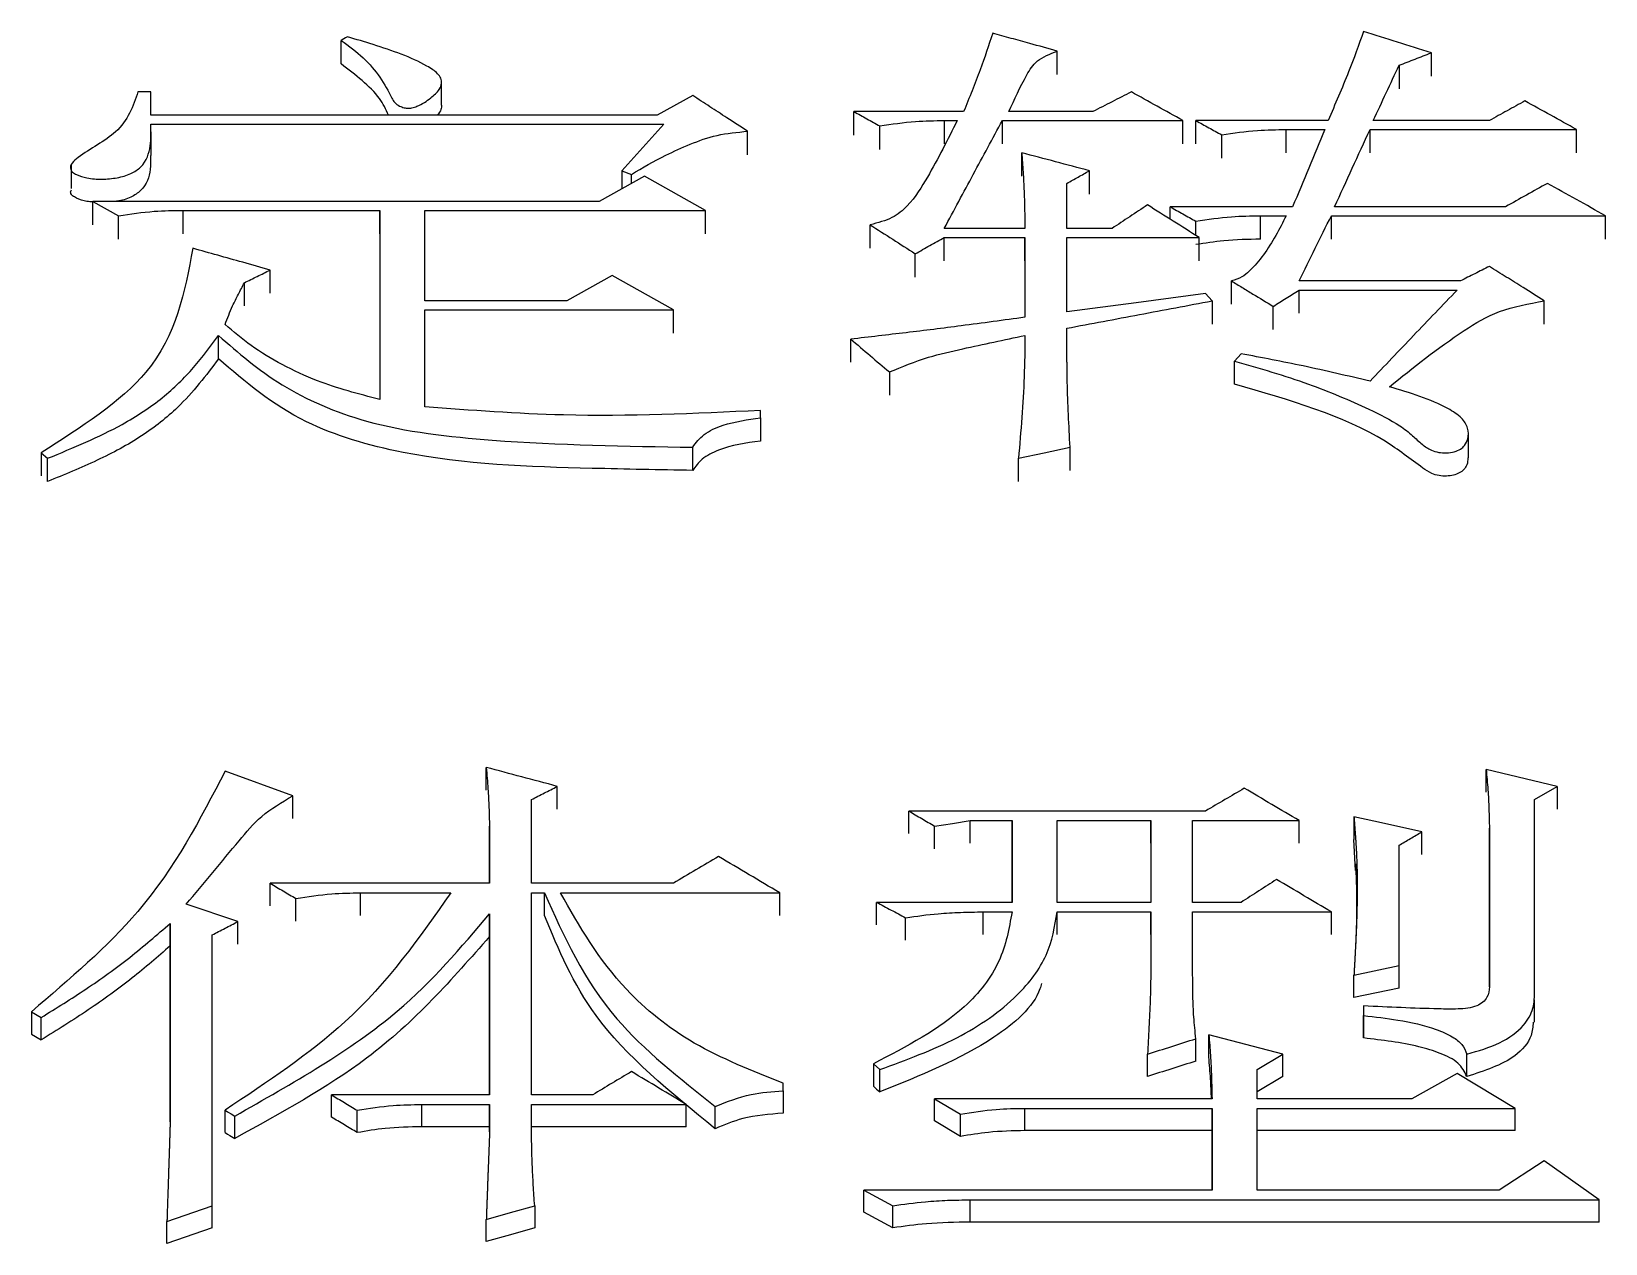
# Model space of a CAD drawing. Header units: millimetres. Extents: x 2028 to 4172, y 863 to 2379.
# Drawn here: x 2530.66 to 2535.94, y 2206.31 to 2210.37 of the extents above; entities that cross this region are included whole.
import ezdxf

# ---------------------------------------------------------------- set-up
doc = ezdxf.new("R2010")
doc.units = ezdxf.units.MM

msp = doc.modelspace()

# ---------------------------------------------------------------- linework, layer by layer
at = {"color": 7, "linetype": 'Continuous', "lineweight": 25}
for p, q in [((2534.098, 2210.2274), (2534.098, 2210.3063)), ((2535.3527, 2210.2215), (2535.3527, 2210.3003)), ((2535.2445, 2210.2586), (2535.2445, 2210.1798)), ((2531.0582, 2210.169), (2531.015, 2210.169)), ((2531.0582, 2210.0912), (2531.0582, 2210.169)), ((2532.0336, 2210.1251), (2532.0336, 2210.2043)), ((2532.8755, 2210.157), (2532.7565, 2210.0911)), ((2532.7565, 2210.0911), (2531.0582, 2210.0912)), ((2531.0582, 2210.0612), (2532.7782, 2210.0611)), ((2532.7782, 2210.0611), (2532.6375, 2209.9048)), ((2533.7842, 2210.1031), (2533.4164, 2210.1031)), ((2533.4164, 2210.0245), (2533.4164, 2210.1031)), ((2533.5029, 2209.9766), (2533.5029, 2210.0551)), ((2533.7193, 2210.0731), (2533.7625, 2210.0731)), ((2533.7193, 2210.0731), (2533.7193, 2209.9946)), ((2533.914, 2210.0731), (2534.5198, 2210.0731)), ((2534.2169, 2210.1031), (2533.9356, 2210.1031)), ((2534.5198, 2209.9946), (2534.5198, 2210.0731)), ((2535.0065, 2210.0731), (2534.563, 2210.0731)), ((2535.5474, 2210.0731), (2535.158, 2210.0731)), ((2531.0594, 2209.9561), (2531.0594, 2210.0351)), ((2533.0595, 2209.9586), (2533.0595, 2210.0371)), ((2534.6496, 2209.9466), (2534.6496, 2210.0251)), ((2534.8659, 2210.0431), (2534.9957, 2210.0431)), ((2534.8659, 2209.9646), (2534.8659, 2210.0431)), ((2535.1472, 2210.0431), (2535.8395, 2210.0431)), ((2535.8395, 2209.9646), (2535.8395, 2210.0431)), ((2533.9789, 2209.8866), (2533.9789, 2209.965)), ((2530.7905, 2209.9236), (2530.7905, 2209.8448)), ((2532.6375, 2209.9048), (2532.67, 2209.8928)), ((2532.6375, 2209.9048), (2532.6375, 2209.8445)), ((2534.2061, 2209.8264), (2534.2061, 2209.9048)), ((2532.7133, 2209.8867), (2532.5618, 2209.8022)), ((2532.67, 2209.8626), (2532.67, 2209.8928)), ((2532.9188, 2209.772), (2532.7133, 2209.8867)), ((2534.1303, 2209.7114), (2534.1303, 2209.8626)), ((2530.8635, 2209.8022), (2530.95, 2209.7539)), ((2532.5618, 2209.8022), (2530.8635, 2209.8022)), ((2530.8635, 2209.724), (2530.8635, 2209.8022)), ((2530.95, 2209.6757), (2530.95, 2209.7539)), ((2531.1664, 2209.772), (2531.8263, 2209.772)), ((2531.1664, 2209.6934), (2531.1664, 2209.772)), ((2531.8263, 2209.772), (2531.8263, 2209.1378)), ((2531.8263, 2209.6938), (2531.8263, 2209.772)), ((2531.9777, 2209.772), (2532.9188, 2209.772)), ((2531.9777, 2209.4684), (2531.9777, 2209.772)), ((2532.9188, 2209.6938), (2532.9188, 2209.772)), ((2534.8875, 2209.7841), (2534.4765, 2209.7841)), ((2534.4765, 2209.7425), (2534.4765, 2209.7841)), ((2534.563, 2209.688), (2534.563, 2209.7357)), ((2534.7794, 2209.7538), (2534.8659, 2209.7538)), ((2534.7794, 2209.6756), (2534.7794, 2209.7538)), ((2535.0174, 2209.7538), (2535.9368, 2209.7538)), ((2535.0174, 2209.6756), (2535.0174, 2209.7538)), ((2535.6015, 2209.784), (2535.0282, 2209.7841)), ((2535.9368, 2209.6756), (2535.9368, 2209.7538)), ((2533.4704, 2209.6455), (2533.4704, 2209.7236)), ((2533.9897, 2209.7115), (2533.7193, 2209.7115)), ((2534.2818, 2209.7114), (2534.1303, 2209.7114)), ((2533.7193, 2209.6812), (2533.9897, 2209.6812)), ((2533.7193, 2209.6031), (2533.7193, 2209.6812)), ((2533.9897, 2209.6812), (2533.9897, 2209.4135)), ((2533.9897, 2209.6031), (2533.9897, 2209.6812)), ((2534.1303, 2209.6811), (2534.5738, 2209.6811)), ((2534.1303, 2209.4318), (2534.1303, 2209.6811)), ((2534.5738, 2209.603), (2534.5738, 2209.6811)), ((2533.6219, 2209.5485), (2533.6219, 2209.6266)), ((2531.3719, 2209.4514), (2531.3719, 2209.5293)), ((2531.4585, 2209.4939), (2531.4585, 2209.5719)), ((2532.6051, 2209.5536), (2532.4537, 2209.4684)), ((2532.8106, 2209.4379), (2532.6051, 2209.5536)), ((2534.682, 2209.4571), (2534.682, 2209.5354)), ((2535.4501, 2209.5354), (2534.9092, 2209.5354)), ((2534.6171, 2209.4684), (2534.5955, 2209.4927)), ((2534.9092, 2209.5049), (2535.4392, 2209.5049)), ((2532.4537, 2209.4684), (2531.9777, 2209.4684)), ((2531.9777, 2209.4379), (2532.8106, 2209.4379)), ((2531.9777, 2209.1132), (2531.9777, 2209.4379)), ((2532.8106, 2209.3601), (2532.8106, 2209.4379)), ((2534.6171, 2209.4684), (2534.6171, 2209.3905)), ((2534.8226, 2209.3722), (2534.8226, 2209.4501)), ((2535.7314, 2209.3905), (2535.7314, 2209.4683)), ((2531.2854, 2209.2743), (2531.2854, 2209.3524)), ((2533.4056, 2209.2624), (2533.4056, 2209.3401)), ((2534.7145, 2209.2912), (2534.6928, 2209.2666)), ((2533.5352, 2209.23), (2533.5352, 2209.1524)), ((2533.1027, 2209.0762), (2533.1027, 2209.1008)), ((2533.1027, 2209.0762), (2533.1027, 2208.9985)), ((2535.4769, 2208.9421), (2535.4769, 2209.0199)), ((2530.6904, 2208.9591), (2530.6904, 2208.8815)), ((2530.6904, 2208.9591), (2530.7121, 2208.9405)), ((2532.8755, 2208.9003), (2532.8755, 2208.9775)), ((2534.1412, 2208.9002), (2534.1412, 2208.9775)), ((2530.7121, 2208.8633), (2530.7121, 2208.9405)), ((2533.9681, 2208.8632), (2533.9681, 2208.9405)), ((2531.5341, 2207.8088), (2531.3071, 2207.8913)), ((2532.1832, 2207.8279), (2532.1832, 2207.904)), ((2535.7746, 2207.8405), (2535.5366, 2207.8976)), ((2535.5366, 2207.8215), (2535.5366, 2207.8976)), ((2532.4212, 2207.7645), (2532.4212, 2207.8405)), ((2535.6989, 2207.796), (2535.7746, 2207.8405)), ((2535.7746, 2207.8405), (2535.7746, 2207.7645)), ((2531.5341, 2207.7328), (2531.5341, 2207.8088)), ((2532.3347, 2207.5155), (2532.3347, 2207.7961)), ((2535.6989, 2207.1558), (2535.6989, 2207.796)), ((2535.0931, 2207.7388), (2535.0931, 2207.6628)), ((2532.1941, 2207.707), (2532.1941, 2207.5155)), ((2532.1941, 2207.6311), (2532.1941, 2207.707)), ((2533.6868, 2207.6311), (2533.6868, 2207.707)), ((2533.8058, 2207.7261), (2533.9465, 2207.7261)), ((2533.8058, 2207.6502), (2533.8058, 2207.7261)), ((2533.9465, 2207.7261), (2533.9465, 2207.4515)), ((2533.9465, 2207.6502), (2533.9465, 2207.7261)), ((2534.0979, 2207.7261), (2534.4116, 2207.7261)), ((2534.0979, 2207.4515), (2534.0979, 2207.7261)), ((2534.4116, 2207.7261), (2534.4116, 2207.4515)), ((2534.4116, 2207.6502), (2534.4116, 2207.7261)), ((2534.5522, 2207.7261), (2534.9092, 2207.7261)), ((2534.5522, 2207.4515), (2534.5522, 2207.7261)), ((2534.9092, 2207.6502), (2534.9092, 2207.7261)), ((2535.3203, 2207.612), (2535.3203, 2207.6879)), ((2535.5474, 2207.7006), (2535.5474, 2207.1687)), ((2535.5474, 2207.6247), (2535.5474, 2207.7006)), ((2532.1941, 2207.5155), (2532.1941, 2207.631)), ((2533.9465, 2207.4515), (2533.9465, 2207.6501)), ((2535.0988, 2207.5585), (2535.0931, 2207.6628)), ((2535.5474, 2207.1687), (2535.5474, 2207.6247)), ((2532.1941, 2207.5155), (2531.4585, 2207.5155)), ((2531.7614, 2207.4835), (2532.0641, 2207.4835)), ((2531.7614, 2207.4079), (2531.7614, 2207.4835)), ((2532.8106, 2207.5155), (2532.3347, 2207.5155)), ((2532.3347, 2207.4835), (2532.378, 2207.4835)), ((2532.3347, 2206.8062), (2532.3347, 2207.4835)), ((2532.378, 2207.4079), (2532.378, 2207.4835)), ((2532.4321, 2207.4835), (2533.1676, 2207.4835)), ((2533.1676, 2207.4079), (2533.1676, 2207.4835)), ((2531.3503, 2207.3874), (2531.1772, 2207.4451)), ((2531.545, 2207.3887), (2531.545, 2207.4643)), ((2532.1941, 2207.4131), (2532.1941, 2206.8062)), ((2532.1941, 2207.3376), (2532.1941, 2207.4131)), ((2533.9465, 2207.4515), (2533.4921, 2207.4515)), ((2533.4921, 2207.3759), (2533.4921, 2207.4515)), ((2533.8491, 2207.4195), (2533.9465, 2207.4195)), ((2533.8491, 2207.3439), (2533.8491, 2207.4195)), ((2534.4116, 2207.4515), (2534.0979, 2207.4515)), ((2534.0979, 2207.4195), (2534.4116, 2207.4195)), ((2534.0979, 2207.3439), (2534.0979, 2207.4195)), ((2534.4116, 2207.4195), (2534.4116, 2207.2074)), ((2534.4116, 2207.3439), (2534.4116, 2207.4195)), ((2534.7145, 2207.4515), (2534.5522, 2207.4515)), ((2534.5522, 2207.4195), (2535.0174, 2207.4194)), ((2534.5522, 2207.2074), (2534.5522, 2207.4195)), ((2535.0174, 2207.3439), (2535.0174, 2207.4194)), ((2531.1231, 2207.381), (2531.1232, 2206.7152)), ((2531.1231, 2207.3055), (2531.1231, 2207.381)), ((2531.3503, 2207.3119), (2531.3503, 2207.3874)), ((2533.5895, 2207.3247), (2533.5895, 2207.4002)), ((2531.2638, 2206.4343), (2531.2638, 2207.3425)), ((2532.1941, 2206.8062), (2532.1941, 2207.3375)), ((2531.1232, 2206.7151), (2531.1231, 2207.3055)), ((2535.0931, 2207.2074), (2535.2445, 2207.2396)), ((2535.0931, 2207.1321), (2535.0931, 2207.2074)), ((2535.2445, 2207.1642), (2535.2445, 2207.2396)), ((2535.2445, 2207.1642), (2535.0931, 2207.1321)), ((2535.1256, 2207.1042), (2535.1256, 2207.0719)), ((2535.1256, 2207.1042), (2535.1256, 2207.029)), ((2535.6983, 2207.0494), (2535.6983, 2207.1246)), ((2530.658, 2207.0849), (2530.6905, 2207.0655)), ((2530.658, 2207.0849), (2530.658, 2207.0098)), ((2530.6905, 2206.9904), (2530.6905, 2207.0655)), ((2535.1256, 2206.9968), (2535.1256, 2207.0719)), ((2530.658, 2207.0097), (2530.6905, 2206.9904)), ((2534.5631, 2206.9193), (2534.5631, 2206.9943)), ((2534.8551, 2206.9425), (2534.6063, 2207.0073)), ((2534.6063, 2206.9322), (2534.6063, 2207.0073)), ((2534.4008, 2206.8675), (2534.4008, 2206.9425)), ((2534.7686, 2206.8906), (2534.8551, 2206.9425)), ((2534.8551, 2206.8675), (2534.8551, 2206.9425)), ((2535.4717, 2206.8675), (2535.4717, 2206.9425)), ((2533.4813, 2206.9101), (2533.503, 2206.8906)), ((2533.4813, 2206.9101), (2533.4813, 2206.8352)), ((2534.7686, 2206.7932), (2534.7686, 2206.8906)), ((2533.1784, 2206.8192), (2533.1784, 2206.8452)), ((2534.8551, 2206.8675), (2534.7686, 2206.8157)), ((2535.4393, 2206.8776), (2535.2878, 2206.7932)), ((2535.634, 2206.7607), (2535.4393, 2206.8776)), ((2532.1941, 2206.8062), (2531.664, 2206.8062)), ((2531.664, 2206.7315), (2531.664, 2206.8062)), ((2532.5402, 2206.8062), (2532.3347, 2206.8062)), ((2533.1784, 2206.8192), (2533.1784, 2206.7444)), ((2533.6869, 2206.7932), (2533.7734, 2206.7412)), ((2534.6171, 2206.7932), (2533.6869, 2206.7932)), ((2535.2878, 2206.7932), (2534.7686, 2206.7932)), ((2531.3069, 2206.7543), (2531.3069, 2206.6796)), ((2531.3394, 2206.6601), (2531.3394, 2206.7348)), ((2531.7506, 2206.6795), (2531.7506, 2206.7542)), ((2531.9669, 2206.7737), (2532.1941, 2206.7737)), ((2531.9669, 2206.699), (2531.9669, 2206.7737)), ((2532.1941, 2206.7737), (2532.1941, 2206.6826)), ((2532.1941, 2206.699), (2532.1941, 2206.7737)), ((2532.3347, 2206.7737), (2532.8539, 2206.7737)), ((2532.3347, 2206.7021), (2532.3347, 2206.7737)), ((2532.8539, 2206.699), (2532.8539, 2206.7737)), ((2532.9513, 2206.6925), (2532.9513, 2206.7672)), ((2533.7734, 2206.6665), (2533.7734, 2206.7412)), ((2533.9897, 2206.7607), (2534.6171, 2206.7607)), ((2533.9897, 2206.686), (2533.9897, 2206.7607)), ((2534.6171, 2206.7607), (2534.6171, 2206.4866)), ((2534.6171, 2206.686), (2534.6171, 2206.7607)), ((2534.7686, 2206.7607), (2535.634, 2206.7607)), ((2534.7686, 2206.4866), (2534.7686, 2206.7607)), ((2535.634, 2206.686), (2535.634, 2206.7607)), ((2532.1941, 2206.699), (2531.9669, 2206.699)), ((2532.1941, 2206.6825), (2532.1941, 2206.699)), ((2532.8539, 2206.699), (2532.3347, 2206.699)), ((2533.7734, 2206.6665), (2533.6869, 2206.7185)), ((2534.6171, 2206.686), (2533.9897, 2206.686)), ((2534.6171, 2206.4866), (2534.6171, 2206.686)), ((2535.634, 2206.686), (2534.7686, 2206.686)), ((2535.7313, 2206.5847), (2535.5799, 2206.4866)), ((2535.9152, 2206.4539), (2535.7313, 2206.5847)), ((2533.4489, 2206.4866), (2533.5462, 2206.4342)), ((2534.6171, 2206.4866), (2533.4489, 2206.4866)), ((2535.5799, 2206.4866), (2534.7686, 2206.4866)), ((2531.1123, 2206.3818), (2531.2638, 2206.4343)), ((2531.2638, 2206.36), (2531.2638, 2206.4343)), ((2532.3455, 2206.4343), (2532.3455, 2206.3599)), ((2533.5462, 2206.3599), (2533.4489, 2206.4123)), ((2533.5462, 2206.3599), (2533.5462, 2206.4342)), ((2533.8058, 2206.3796), (2533.8058, 2206.4539)), ((2533.8058, 2206.4539), (2535.9152, 2206.4539)), ((2535.9152, 2206.3795), (2535.9152, 2206.4539)), ((2531.1123, 2206.3076), (2531.1123, 2206.3818)), ((2531.2638, 2206.36), (2531.1123, 2206.3076)), ((2532.1833, 2206.3141), (2532.1833, 2206.3884)), ((2535.9152, 2206.3795), (2533.8058, 2206.3796))]:
    msp.add_line(p, q, dxfattribs=at)
at = {"color": 7, "linetype": 'Continuous', "lineweight": 25, "flags": 128}
for points in [[(2531.7181, 2210.354), (2531.7116, 2210.3504), (2531.7051, 2210.3469), (2531.6965, 2210.3421)], [(2531.6965, 2210.2628), (2531.6965, 2210.2906), (2531.6965, 2210.3163), (2531.6965, 2210.3421)], [(2533.914, 2209.9946), (2533.914, 2210.0141), (2533.914, 2210.0341), (2533.914, 2210.0731)], [(2534.563, 2209.9946), (2534.563, 2210.014), (2534.563, 2210.034), (2534.563, 2210.0731)], [(2535.1472, 2209.9646), (2535.1472, 2209.9841), (2535.1472, 2210.004), (2535.1472, 2210.0431)], [(2534.5955, 2209.4927), (2534.3629, 2209.4623), (2534.1303, 2209.4318)], [(2534.9092, 2209.427), (2534.9092, 2209.4464), (2534.9092, 2209.4662), (2534.9092, 2209.5049)], [(2534.6928, 2209.189), (2534.6928, 2209.2081), (2534.6928, 2209.2276), (2534.6928, 2209.2471), (2534.6928, 2209.2666)], [(2533.9681, 2208.9405), (2534.0546, 2208.959), (2534.1412, 2208.9775)], [(2534.5955, 2207.7579), (2534.0979, 2207.7579), (2533.6003, 2207.7579)], [(2533.6003, 2207.682), (2533.6003, 2207.7009), (2533.6003, 2207.7199), (2533.6003, 2207.7579)], [(2535.3203, 2207.6879), (2535.2257, 2207.7091), (2535.1594, 2207.7239), (2535.0931, 2207.7388)], [(2533.6868, 2207.707), (2533.7463, 2207.7165), (2533.8058, 2207.7261)], [(2531.4585, 2207.4399), (2531.4585, 2207.4588), (2531.4585, 2207.4777), (2531.4585, 2207.5155)], [(2533.503, 2206.8157), (2533.503, 2206.8435), (2533.503, 2206.8671), (2533.503, 2206.8906)], [(2533.4813, 2206.8352), (2533.4921, 2206.8255), (2533.503, 2206.8157)], [(2533.6869, 2206.7185), (2533.6869, 2206.7371), (2533.6869, 2206.7558), (2533.6869, 2206.7932)], [(2531.307, 2206.7543), (2531.3152, 2206.7493), (2531.3273, 2206.742), (2531.3394, 2206.7348)], [(2531.307, 2206.6795), (2531.3152, 2206.6746), (2531.3234, 2206.6697), (2531.3394, 2206.6601)], [(2533.4489, 2206.4123), (2533.4489, 2206.4309), (2533.4489, 2206.4494), (2533.4489, 2206.4866)], [(2532.1833, 2206.3884), (2532.2644, 2206.4113), (2532.3455, 2206.4343)], [(2532.3455, 2206.3599), (2532.2644, 2206.337), (2532.1833, 2206.3141)]]:
    msp.add_lwpolyline(points, dxfattribs=at)
at = {"color": 7, "linetype": 'Continuous', "lineweight": 25}
for points, knots in [([(2535.1255, 2210.3718), (2535.1092, 2210.3267), (2535.083, 2210.2542), (2535.0416, 2210.1548), (2535.0182, 2210.1004), (2535.0065, 2210.0731)], [0, 0, 0, 0, 0.452168, 0.726066, 1, 1, 1, 1]), ([(2535.3527, 2210.3003), (2535.3148, 2210.3123), (2535.2391, 2210.3361), (2535.1634, 2210.3599), (2535.1255, 2210.3718)], [0, 0, 0, 0, 0.499999, 1, 1, 1, 1]), ([(2531.6965, 2210.3421), (2531.7224, 2210.3229), (2531.7994, 2210.2658), (2531.8462, 2210.1907), (2531.8744, 2210.1332), (2531.8899, 2210.1222), (2531.906, 2210.1161), (2531.9206, 2210.114), (2531.936, 2210.1154), (2531.9644, 2210.1255), (2531.9958, 2210.1467), (2532.025, 2210.173), (2532.0348, 2210.1965), (2532.0327, 2210.2151), (2532.0169, 2210.2357), (2531.9476, 2210.2802), (2531.8397, 2210.3173), (2531.7467, 2210.3454), (2531.7181, 2210.354)], [0, 0, 0, 0, 0.115812, 0.344661, 0.368828, 0.393191, 0.409898, 0.422378, 0.434924, 0.453159, 0.514674, 0.56658, 0.599651, 0.625811, 0.651928, 0.703899, 0.908913, 1, 1, 1, 1]), ([(2533.8815, 2210.3659), (2533.8681, 2210.325), (2533.8469, 2210.2607), (2533.8127, 2210.1733), (2533.7937, 2210.1265), (2533.7842, 2210.1031)], [0, 0, 0, 0, 0.465077, 0.732515, 1, 1, 1, 1]), ([(2534.0979, 2210.3063), (2534.0673, 2210.3148), (2534.0159, 2210.3289), (2533.9437, 2210.3488), (2533.9023, 2210.3602), (2533.8815, 2210.3659)], [0, 0, 0, 0, 0.425233, 0.712616, 1, 1, 1, 1]), ([(2533.9356, 2210.1031), (2533.9544, 2210.1442), (2533.9806, 2210.2015), (2534.0255, 2210.2766), (2534.0736, 2210.2963), (2534.0979, 2210.3063)], [0, 0, 0, 0, 0.554938, 0.774738, 1, 1, 1, 1]), ([(2535.2445, 2210.2586), (2535.2625, 2210.2656), (2535.2986, 2210.2795), (2535.3347, 2210.2934), (2535.3527, 2210.3003)], [0, 0, 0, 0, 0.499998, 1, 1, 1, 1]), ([(2531.8556, 2210.0912), (2531.8467, 2210.1103), (2531.8275, 2210.1518), (2531.7678, 2210.2081), (2531.7204, 2210.2444), (2531.6965, 2210.2628)], [0, 0, 0, 0, 0.29834, 0.645894, 1, 1, 1, 1]), ([(2535.158, 2210.0731), (2535.1724, 2210.1041), (2535.2012, 2210.166), (2535.2301, 2210.2277), (2535.2445, 2210.2586)], [0, 0, 0, 0, 0.499999, 1, 1, 1, 1]), ([(2531.015, 2210.169), (2530.9985, 2210.1212), (2530.9688, 2210.0346), (2530.8441, 2209.9743), (2530.7927, 2209.9318), (2530.7858, 2209.9128), (2530.7954, 2209.8993), (2530.8137, 2209.8886), (2530.8468, 2209.8786), (2530.8946, 2209.8749), (2530.9454, 2209.8801), (2530.9922, 2209.8931), (2531.0422, 2209.9276), (2531.0597, 2209.9884), (2531.0587, 2210.0369), (2531.0582, 2210.0612)], [0, 0, 0, 0, 0.230315, 0.416653, 0.453363, 0.487574, 0.504133, 0.522235, 0.561764, 0.612067, 0.663426, 0.714082, 0.762172, 0.881162, 1, 1, 1, 1]), ([(2534.3467, 2210.169), (2534.325, 2210.158), (2534.2818, 2210.1361), (2534.2385, 2210.1141), (2534.2169, 2210.1031)], [0, 0, 0, 0, 0.4999982, 1, 1, 1, 1]), ([(2534.5198, 2210.0731), (2534.4909, 2210.0891), (2534.4332, 2210.1211), (2534.3755, 2210.153), (2534.3467, 2210.169)], [0, 0, 0, 0, 0.5, 1, 1, 1, 1]), ([(2532.0328, 2210.1247), (2532.0328, 2210.1199), (2532.0327, 2210.1081), (2532.0239, 2210.0975), (2532.0186, 2210.0911)], [0, 0, 0, 0, 0.4024665, 1, 1, 1, 1]), ([(2533.0594, 2210.0371), (2533.0364, 2210.0522), (2532.9942, 2210.0797), (2532.9329, 2210.1197), (2532.8947, 2210.1446), (2532.8755, 2210.157)], [0, 0, 0, 0, 0.375947, 0.687973, 1, 1, 1, 1]), ([(2535.6664, 2210.139), (2535.6466, 2210.1281), (2535.6069, 2210.1061), (2535.5672, 2210.0841), (2535.5474, 2210.0731)], [0, 0, 0, 0, 0.4999981, 1, 1, 1, 1]), ([(2535.8395, 2210.0431), (2535.8106, 2210.0591), (2535.7529, 2210.0911), (2535.6952, 2210.1231), (2535.6664, 2210.139)], [0, 0, 0, 0, 0.5, 1, 1, 1, 1]), ([(2533.4164, 2210.1031), (2533.4308, 2210.0951), (2533.4597, 2210.0791), (2533.4885, 2210.0631), (2533.5029, 2210.0551)], [0, 0, 0, 0, 0.5, 1, 1, 1, 1]), ([(2533.7625, 2210.0731), (2533.7306, 2210.0094), (2533.6819, 2209.9123), (2533.6138, 2209.8018), (2533.548, 2209.7435), (2533.4966, 2209.7303), (2533.4705, 2209.7236)], [0, 0, 0, 0, 0.493627, 0.751972, 0.874128, 1, 1, 1, 1]), ([(2533.5029, 2210.0551), (2533.5427, 2210.0611), (2533.6138, 2210.0718), (2533.687, 2210.0727), (2533.7193, 2210.0731)], [0, 0, 0, 0, 0.558835, 1, 1, 1, 1]), ([(2533.7193, 2209.7115), (2533.7517, 2209.772), (2533.8166, 2209.893), (2533.8815, 2210.0131), (2533.914, 2210.0731)], [0, 0, 0, 0, 0.5, 1, 1, 1, 1]), ([(2534.563, 2210.0731), (2534.5775, 2210.0651), (2534.6063, 2210.0491), (2534.6351, 2210.0331), (2534.6496, 2210.0251)], [0, 0, 0, 0, 0.5, 1, 1, 1, 1]), ([(2532.67, 2209.8928), (2532.7076, 2209.9148), (2532.7697, 2209.9512), (2532.8663, 2209.9945), (2532.9559, 2210.0275), (2533.0248, 2210.0339), (2533.0594, 2210.0371)], [0, 0, 0, 0, 0.334836, 0.553745, 0.775373, 1, 1, 1, 1]), ([(2534.6496, 2210.0251), (2534.6893, 2210.0311), (2534.7605, 2210.0418), (2534.8336, 2210.0427), (2534.8659, 2210.0431)], [0, 0, 0, 0, 0.558835, 1, 1, 1, 1]), ([(2534.9957, 2210.0431), (2534.9777, 2210.0001), (2534.9416, 2209.9139), (2534.9056, 2209.8273), (2534.8875, 2209.7841)], [0, 0, 0, 0, 0.4999999, 1, 1, 1, 1]), ([(2535.0282, 2209.7841), (2535.048, 2209.8273), (2535.0877, 2209.9139), (2535.1273, 2210), (2535.1472, 2210.0431)], [0, 0, 0, 0, 0.5000001, 1, 1, 1, 1]), ([(2531.0573, 2209.9556), (2531.0575, 2209.9402), (2531.0578, 2209.9005), (2531.0422, 2209.8483), (2530.9921, 2209.8148), (2530.9603, 2209.8041), (2530.9419, 2209.8024), (2530.9403, 2209.8022)], [0, 0, 0, 0, 0.25392, 0.65271, 0.81396, 0.983894, 1, 1, 1, 1]), ([(2533.9789, 2209.965), (2533.9805, 2209.9435), (2533.9836, 2209.9006), (2533.9881, 2209.8162), (2533.9891, 2209.753), (2533.9897, 2209.7115)], [0, 0, 0, 0, 0.254777, 0.50956, 1, 1, 1, 1]), ([(2534.2061, 2209.9048), (2534.1682, 2209.9148), (2534.0925, 2209.9349), (2534.0168, 2209.955), (2533.9789, 2209.965)], [0, 0, 0, 0, 0.499999, 1, 1, 1, 1]), ([(2534.1303, 2209.8626), (2534.143, 2209.8696), (2534.1682, 2209.8837), (2534.1934, 2209.8978), (2534.2061, 2209.9048)], [0, 0, 0, 0, 0.5000006, 1, 1, 1, 1]), ([(2530.8635, 2209.8003), (2530.857, 2209.8007), (2530.8372, 2209.8018), (2530.8135, 2209.81), (2530.7957, 2209.8205), (2530.7872, 2209.8306), (2530.7904, 2209.8376), (2530.792, 2209.8411)], [0, 0, 0, 0, 0.176499, 0.533205, 0.696493, 0.845795, 1, 1, 1, 1]), ([(2535.7421, 2209.8626), (2535.7187, 2209.8495), (2535.6718, 2209.8233), (2535.6249, 2209.7971), (2535.6015, 2209.784)], [0, 0, 0, 0, 0.499999, 1, 1, 1, 1]), ([(2535.9368, 2209.7538), (2535.9044, 2209.7719), (2535.8395, 2209.8082), (2535.7746, 2209.8445), (2535.7421, 2209.8626)], [0, 0, 0, 0, 0.5, 1, 1, 1, 1]), ([(2534.4008, 2209.7901), (2534.3809, 2209.777), (2534.3413, 2209.7508), (2534.3016, 2209.7246), (2534.2818, 2209.7114)], [0, 0, 0, 0, 0.499998, 1, 1, 1, 1]), ([(2534.5738, 2209.6811), (2534.545, 2209.6993), (2534.4873, 2209.7357), (2534.4296, 2209.772), (2534.4008, 2209.7901)], [0, 0, 0, 0, 0.5, 1, 1, 1, 1]), ([(2530.95, 2209.7539), (2530.9898, 2209.7599), (2531.0609, 2209.7706), (2531.1341, 2209.7716), (2531.1664, 2209.772)], [0, 0, 0, 0, 0.558835, 1, 1, 1, 1]), ([(2534.4765, 2209.7841), (2534.4909, 2209.776), (2534.5198, 2209.7599), (2534.5486, 2209.7437), (2534.563, 2209.7357)], [0, 0, 0, 0, 0.5, 1, 1, 1, 1]), ([(2534.563, 2209.7357), (2534.6028, 2209.7417), (2534.6739, 2209.7525), (2534.7471, 2209.7534), (2534.7794, 2209.7538)], [0, 0, 0, 0, 0.558835, 1, 1, 1, 1]), ([(2534.8659, 2209.7538), (2534.8431, 2209.7094), (2534.8101, 2209.6452), (2534.7544, 2209.5783), (2534.7189, 2209.547), (2534.6944, 2209.5393), (2534.682, 2209.5354)], [0, 0, 0, 0, 0.5541785, 0.8003972, 0.8992106, 1, 1, 1, 1]), ([(2534.9092, 2209.5354), (2534.9272, 2209.5718), (2534.9633, 2209.6448), (2534.9993, 2209.7175), (2535.0174, 2209.7538)], [0, 0, 0, 0, 0.5, 1, 1, 1, 1]), ([(2533.4705, 2209.7236), (2533.4957, 2209.7074), (2533.5462, 2209.6751), (2533.5967, 2209.6427), (2533.6219, 2209.6266)], [0, 0, 0, 0, 0.5, 1, 1, 1, 1]), ([(2531.1988, 2209.6448), (2531.1717, 2209.4989), (2531.1227, 2209.2347), (2530.8242, 2209.0444), (2530.6904, 2208.9591)], [0, 0, 0, 0, 0.551895, 1, 1, 1, 1]), ([(2531.4585, 2209.5719), (2531.4278, 2209.5805), (2531.3692, 2209.597), (2531.2826, 2209.6213), (2531.2268, 2209.637), (2531.1988, 2209.6448)], [0, 0, 0, 0, 0.354383, 0.677192, 1, 1, 1, 1]), ([(2533.6219, 2209.6266), (2533.6382, 2209.6357), (2533.6706, 2209.6539), (2533.7031, 2209.6721), (2533.7193, 2209.6812)], [0, 0, 0, 0, 0.500002, 1, 1, 1, 1]), ([(2534.7794, 2209.6752), (2534.7383, 2209.6745), (2534.6651, 2209.6732), (2534.5941, 2209.662), (2534.563, 2209.6571)], [0, 0, 0, 0, 0.561085, 1, 1, 1, 1]), ([(2535.5474, 2209.584), (2535.5312, 2209.5759), (2535.4987, 2209.5597), (2535.4663, 2209.5435), (2535.4501, 2209.5354)], [0, 0, 0, 0, 0.5, 1, 1, 1, 1]), ([(2535.7313, 2209.4683), (2535.7077, 2209.4832), (2535.6652, 2209.51), (2535.6039, 2209.5485), (2535.5662, 2209.5722), (2535.5474, 2209.584)], [0, 0, 0, 0, 0.386049, 0.693024, 1, 1, 1, 1]), ([(2531.307, 2209.3891), (2531.3151, 2209.4101), (2531.3282, 2209.4443), (2531.3516, 2209.4907), (2531.3652, 2209.5165), (2531.3719, 2209.5293)], [0, 0, 0, 0, 0.443144, 0.721519, 1, 1, 1, 1]), ([(2531.3719, 2209.5293), (2531.3863, 2209.5364), (2531.4152, 2209.5506), (2531.444, 2209.5648), (2531.4585, 2209.5719)], [0, 0, 0, 0, 0.499998, 1, 1, 1, 1]), ([(2534.682, 2209.5354), (2534.694, 2209.5281), (2534.7182, 2209.5135), (2534.765, 2209.485), (2534.7999, 2209.4639), (2534.8226, 2209.4501)], [0, 0, 0, 0, 0.257094, 0.5141879, 1, 1, 1, 1]), ([(2534.8226, 2209.4501), (2534.8371, 2209.4592), (2534.8659, 2209.4775), (2534.8948, 2209.4958), (2534.9092, 2209.5049)], [0, 0, 0, 0, 0.500001, 1, 1, 1, 1]), ([(2535.4392, 2209.5049), (2535.3906, 2209.4541), (2535.2932, 2209.3525), (2535.1958, 2209.2503), (2535.1472, 2209.1992)], [0, 0, 0, 0, 0.5, 1, 1, 1, 1]), ([(2534.1303, 2209.3768), (2534.2115, 2209.3921), (2534.3737, 2209.4226), (2534.536, 2209.4531), (2534.6171, 2209.4684)], [0, 0, 0, 0, 0.5, 1, 1, 1, 1]), ([(2535.2121, 2209.1807), (2535.2921, 2209.245), (2535.4041, 2209.3348), (2535.5764, 2209.4401), (2535.6793, 2209.4588), (2535.7313, 2209.4683)], [0, 0, 0, 0, 0.5534418, 0.7739919, 1, 1, 1, 1]), ([(2531.8263, 2209.1378), (2531.7547, 2209.1564), (2531.6376, 2209.1868), (2531.4977, 2209.2533), (2531.3925, 2209.3165), (2531.3354, 2209.365), (2531.307, 2209.3891)], [0, 0, 0, 0, 0.34637, 0.567178, 0.784978, 1, 1, 1, 1]), ([(2533.9897, 2209.4135), (2533.9186, 2209.4037), (2533.7861, 2209.3856), (2533.5912, 2209.3615), (2533.4675, 2209.3473), (2533.4056, 2209.3401)], [0, 0, 0, 0, 0.366425, 0.683185, 1, 1, 1, 1]), ([(2534.1412, 2208.9775), (2534.1372, 2209.0505), (2534.1331, 2209.1254), (2534.1316, 2209.2018), (2534.1315, 2209.2075), (2534.1314, 2209.2132), (2534.1313, 2209.2188), (2534.1312, 2209.2245), (2534.1311, 2209.2301), (2534.1311, 2209.2358), (2534.131, 2209.2414), (2534.1309, 2209.249), (2534.1308, 2209.2565), (2534.1308, 2209.264), (2534.1307, 2209.2697), (2534.1307, 2209.2753), (2534.1306, 2209.281), (2534.1306, 2209.2866), (2534.1306, 2209.2922), (2534.1305, 2209.2979), (2534.1305, 2209.3054), (2534.1305, 2209.3129), (2534.1304, 2209.3204), (2534.1304, 2209.3261), (2534.1304, 2209.3317), (2534.1304, 2209.3374), (2534.1304, 2209.343), (2534.1304, 2209.3486), (2534.1304, 2209.3543), (2534.1304, 2209.3599), (2534.1304, 2209.3674), (2534.1303, 2209.3731), (2534.1303, 2209.3768)], [0, 0, 0, 0, 0.54643, 0.560604, 0.574777, 0.588951, 0.603124, 0.617298, 0.631471, 0.645645, 0.659818, 0.673992, 0.702339, 0.716512, 0.730686, 0.744859, 0.759033, 0.773206, 0.78738, 0.801553, 0.815726, 0.844073, 0.858247, 0.87242, 0.886594, 0.900767, 0.914941, 0.929114, 0.943288, 0.957461, 0.971635, 1, 1, 1, 1]), ([(2530.7121, 2208.9405), (2530.7984, 2208.9761), (2530.9396, 2209.0344), (2531.101, 2209.1409), (2531.2052, 2209.2436), (2531.2588, 2209.3163), (2531.2854, 2209.3524)], [0, 0, 0, 0, 0.347372, 0.56793, 0.785018, 1, 1, 1, 1]), ([(2531.2854, 2209.3524), (2531.3515, 2209.2946), (2531.4843, 2209.1784), (2531.7995, 2209.0415), (2532.2835, 2208.9871), (2532.6517, 2208.9812), (2532.8755, 2208.9775)], [0, 0, 0, 0, 0.1896226, 0.3813011, 0.6238123, 1, 1, 1, 1]), ([(2533.4056, 2209.3401), (2533.4272, 2209.3218), (2533.4704, 2209.2851), (2533.5136, 2209.2484), (2533.5352, 2209.23)], [0, 0, 0, 0, 0.5, 1, 1, 1, 1]), ([(2533.5352, 2209.23), (2533.578, 2209.2477), (2533.6552, 2209.2796), (2533.8118, 2209.3147), (2533.9202, 2209.3376), (2533.9897, 2209.3524)], [0, 0, 0, 0, 0.308167, 0.555958, 1, 1, 1, 1]), ([(2533.9897, 2209.3524), (2533.9892, 2209.3062), (2533.9883, 2209.2148), (2533.9799, 2209.0774), (2533.972, 2208.9861), (2533.9681, 2208.9405)], [0, 0, 0, 0, 0.337206, 0.668546, 1, 1, 1, 1]), ([(2531.2854, 2209.2743), (2531.2433, 2209.2185), (2531.1734, 2209.126), (2531.0309, 2209.012), (2530.8795, 2208.9313), (2530.7681, 2208.8858), (2530.7121, 2208.8629)], [0, 0, 0, 0, 0.332711, 0.551426, 0.774321, 1, 1, 1, 1]), ([(2532.8755, 2208.8999), (2532.7634, 2208.902), (2532.4385, 2208.9081), (2531.9873, 2208.924), (2531.5357, 2209.058), (2531.3744, 2209.1974), (2531.2854, 2209.2743)], [0, 0, 0, 0, 0.188584, 0.546058, 0.749485, 1, 1, 1, 1]), ([(2534.6928, 2209.2666), (2534.7767, 2209.2425), (2534.9347, 2209.197), (2535.1154, 2209.1194), (2535.2339, 2209.0614), (2535.2884, 2209.0188), (2535.3183, 2208.989), (2535.3472, 2208.969), (2535.3768, 2208.9595), (2535.4039, 2208.9577), (2535.43, 2208.9615), (2535.4512, 2208.9705), (2535.4674, 2208.9856), (2535.478, 2209.0097), (2535.4778, 2209.0421), (2535.4552, 2209.0789), (2535.3711, 2209.1327), (2535.2812, 2209.1598), (2535.2121, 2209.1807)], [0, 0, 0, 0, 0.197358, 0.371625, 0.468384, 0.517135, 0.556849, 0.588366, 0.607485, 0.626642, 0.645535, 0.663735, 0.679959, 0.706516, 0.74747, 0.788159, 0.837188, 1, 1, 1, 1]), ([(2535.1472, 2209.1992), (2535.1099, 2209.2079), (2535.0354, 2209.2254), (2534.892, 2209.2575), (2534.7842, 2209.278), (2534.7145, 2209.2912)], [0, 0, 0, 0, 0.260983, 0.521979, 1, 1, 1, 1]), ([(2535.4752, 2208.9418), (2535.4749, 2208.9341), (2535.4743, 2208.9205), (2535.4631, 2208.9031), (2535.4473, 2208.8908), (2535.4269, 2208.8834), (2535.4031, 2208.8803), (2535.3777, 2208.8818), (2535.3489, 2208.8905), (2535.2909, 2208.9316), (2535.119, 2209.0669), (2534.8762, 2209.1362), (2534.6928, 2209.1887)], [0, 0, 0, 0, 0.036286, 0.063911, 0.086825, 0.10978, 0.132692, 0.158074, 0.184397, 0.225607, 0.415046, 1, 1, 1, 1]), ([(2533.1027, 2209.1008), (2532.8822, 2209.0906), (2532.5062, 2209.0731), (2532.1323, 2209.1014), (2531.9777, 2209.1132)], [0, 0, 0, 0, 0.586461, 1, 1, 1, 1]), ([(2532.8755, 2208.9775), (2532.8867, 2208.9926), (2532.9094, 2209.0232), (2532.9904, 2209.0605), (2533.0598, 2209.0702), (2533.1027, 2209.0762)], [0, 0, 0, 0, 0.268929, 0.548046, 1, 1, 1, 1]), ([(2533.1027, 2208.9985), (2533.0537, 2208.9914), (2532.9806, 2208.9809), (2532.9042, 2208.9403), (2532.8848, 2208.913), (2532.8755, 2208.8999)], [0, 0, 0, 0, 0.513331, 0.76592, 1, 1, 1, 1]), ([(2531.3071, 2207.8913), (2531.2236, 2207.7299), (2531.0733, 2207.4394), (2530.7858, 2207.194), (2530.658, 2207.0849)], [0, 0, 0, 0, 0.555605, 1, 1, 1, 1]), ([(2532.1832, 2207.904), (2532.1853, 2207.8802), (2532.1892, 2207.8356), (2532.1924, 2207.77), (2532.1935, 2207.728), (2532.1941, 2207.707)], [0, 0, 0, 0, 0.362394, 0.681159, 1, 1, 1, 1]), ([(2532.4212, 2207.8405), (2532.3816, 2207.8511), (2532.3022, 2207.8723), (2532.2229, 2207.8934), (2532.1832, 2207.904)], [0, 0, 0, 0, 0.5, 1, 1, 1, 1]), ([(2535.5366, 2207.8976), (2535.5387, 2207.8747), (2535.5427, 2207.8305), (2535.5459, 2207.7648), (2535.5469, 2207.722), (2535.5474, 2207.7006)], [0, 0, 0, 0, 0.349385, 0.674644, 1, 1, 1, 1]), ([(2532.3347, 2207.7961), (2532.3491, 2207.8035), (2532.378, 2207.8183), (2532.4068, 2207.8331), (2532.4212, 2207.8405)], [0, 0, 0, 0, 0.499999, 1, 1, 1, 1]), ([(2531.1772, 2207.4451), (2531.2364, 2207.516), (2531.319, 2207.6148), (2531.4243, 2207.7436), (2531.4974, 2207.787), (2531.5341, 2207.8088)], [0, 0, 0, 0, 0.557651, 0.777477, 1, 1, 1, 1]), ([(2534.7253, 2207.8341), (2534.7037, 2207.8214), (2534.6604, 2207.796), (2534.6171, 2207.7706), (2534.5955, 2207.7579)], [0, 0, 0, 0, 0.499998, 1, 1, 1, 1]), ([(2534.9092, 2207.7261), (2534.8786, 2207.7441), (2534.8173, 2207.7802), (2534.756, 2207.8161), (2534.7253, 2207.8341)], [0, 0, 0, 0, 0.5, 1, 1, 1, 1]), ([(2533.6003, 2207.7579), (2533.6147, 2207.7494), (2533.6436, 2207.7325), (2533.6724, 2207.7155), (2533.6868, 2207.707)], [0, 0, 0, 0, 0.4999987, 1, 1, 1, 1]), ([(2535.0931, 2207.7388), (2535.0933, 2207.7368), (2535.0936, 2207.7327), (2535.094, 2207.7265), (2535.0945, 2207.7204), (2535.095, 2207.7143), (2535.0955, 2207.7082), (2535.0959, 2207.702), (2535.0964, 2207.6959), (2535.0968, 2207.6908), (2535.0971, 2207.6857), (2535.0975, 2207.6806), (2535.0981, 2207.6724), (2535.0986, 2207.6642), (2535.0993, 2207.654), (2535.1, 2207.6437), (2535.1007, 2207.6314), (2535.102, 2207.6069), (2535.1041, 2207.5535), (2535.1045, 2207.4878), (2535.1033, 2207.4302), (2535.1024, 2207.4013), (2535.1018, 2207.3807), (2535.1012, 2207.3642), (2535.1003, 2207.3436), (2535.0995, 2207.3271), (2535.0987, 2207.3106), (2535.098, 2207.2982), (2535.0973, 2207.2858), (2535.0967, 2207.2735), (2535.0962, 2207.2631), (2535.0958, 2207.2549), (2535.0954, 2207.2487), (2535.0951, 2207.2425), (2535.0948, 2207.2363), (2535.0944, 2207.2301), (2535.0941, 2207.2239), (2535.0938, 2207.2187), (2535.0935, 2207.2132), (2535.0933, 2207.2098), (2535.0931, 2207.2074)], [0, 0, 0, 0, 0.011607, 0.023213, 0.034819, 0.046426, 0.058032, 0.069639, 0.081245, 0.092852, 0.098655, 0.110262, 0.121868, 0.145081, 0.156687, 0.1799, 0.203113, 0.226326, 0.31918, 0.504901, 0.597754, 0.64418, 0.667393, 0.713819, 0.737032, 0.783458, 0.806671, 0.829884, 0.853097, 0.87631, 0.899523, 0.911129, 0.922736, 0.934342, 0.945949, 0.957555, 0.969162, 0.980768, 0.986572, 1, 1, 1, 1]), ([(2535.2445, 2207.6432), (2535.2572, 2207.6507), (2535.2824, 2207.6656), (2535.3076, 2207.6804), (2535.3203, 2207.6879)], [0, 0, 0, 0, 0.499998, 1, 1, 1, 1]), ([(2535.2445, 2207.2396), (2535.2445, 2207.3), (2535.2445, 2207.435), (2535.2445, 2207.5691), (2535.2445, 2207.6432)], [0, 0, 0, 0, 0.447226, 1, 1, 1, 1]), ([(2532.9621, 2207.605), (2532.9368, 2207.5901), (2532.8864, 2207.5603), (2532.8359, 2207.5304), (2532.8106, 2207.5155)], [0, 0, 0, 0, 0.499998, 1, 1, 1, 1]), ([(2533.1676, 2207.4835), (2533.1334, 2207.5038), (2533.0649, 2207.5443), (2532.9963, 2207.5848), (2532.9621, 2207.605)], [0, 0, 0, 0, 0.5, 1, 1, 1, 1]), ([(2535.0986, 2207.581), (2535.0986, 2207.5809), (2535.0986, 2207.5797), (2535.0994, 2207.5619), (2535.1008, 2207.5234), (2535.1018, 2207.4841), (2535.1021, 2207.4551), (2535.1022, 2207.4446), (2535.1022, 2207.4398), (2535.1023, 2207.4398), (2535.1023, 2207.4398)], [0, 0, 0, 0, 0.007497, 0.129475, 0.409577, 0.759504, 0.894301, 0.972295, 0.991676, 1, 1, 1, 1]), ([(2534.8335, 2207.5283), (2534.8137, 2207.5155), (2534.774, 2207.4899), (2534.7343, 2207.4643), (2534.7145, 2207.4515)], [0, 0, 0, 0, 0.499998, 1, 1, 1, 1]), ([(2535.0174, 2207.4194), (2534.9867, 2207.4376), (2534.9254, 2207.4739), (2534.8641, 2207.5102), (2534.8335, 2207.5283)], [0, 0, 0, 0, 0.5, 1, 1, 1, 1]), ([(2532.0641, 2207.4835), (2531.9592, 2207.3334), (2531.7698, 2207.0625), (2531.4496, 2206.8493), (2531.307, 2206.7543)], [0, 0, 0, 0, 0.554256, 1, 1, 1, 1]), ([(2531.4585, 2207.5155), (2531.4729, 2207.507), (2531.5018, 2207.4899), (2531.5306, 2207.4729), (2531.545, 2207.4643)], [0, 0, 0, 0, 0.499998, 1, 1, 1, 1]), ([(2531.545, 2207.4643), (2531.5848, 2207.4707), (2531.6559, 2207.4821), (2531.7291, 2207.4831), (2531.7614, 2207.4835)], [0, 0, 0, 0, 0.558835, 1, 1, 1, 1]), ([(2532.378, 2207.4835), (2532.4438, 2207.3374), (2532.5625, 2207.0739), (2532.8314, 2206.8617), (2532.9513, 2206.7672)], [0, 0, 0, 0, 0.554476, 1, 1, 1, 1]), ([(2533.1784, 2206.8452), (2533.0748, 2206.8864), (2532.8695, 2206.9681), (2532.6004, 2207.1877), (2532.4955, 2207.372), (2532.4321, 2207.4835)], [0, 0, 0, 0, 0.286997, 0.568308, 1, 1, 1, 1]), ([(2531.3394, 2206.7348), (2531.5345, 2206.8452), (2531.8796, 2207.0405), (2532.0987, 2207.3002), (2532.194, 2207.4131)], [0, 0, 0, 0, 0.565165, 1, 1, 1, 1]), ([(2533.9465, 2207.4195), (2533.9364, 2207.3637), (2533.9162, 2207.2513), (2533.7725, 2207.0625), (2533.5925, 2206.9683), (2533.4813, 2206.9101)], [0, 0, 0, 0, 0.2734639, 0.5510094, 1, 1, 1, 1]), ([(2533.4921, 2207.4515), (2533.5084, 2207.443), (2533.5408, 2207.4259), (2533.5733, 2207.4088), (2533.5895, 2207.4002)], [0, 0, 0, 0, 0.499998, 1, 1, 1, 1]), ([(2533.503, 2206.8906), (2533.592, 2206.9234), (2533.7677, 2206.9881), (2533.9607, 2207.1227), (2534.0732, 2207.2722), (2534.0897, 2207.3706), (2534.0979, 2207.4195)], [0, 0, 0, 0, 0.289657, 0.571456, 0.787204, 1, 1, 1, 1]), ([(2533.5895, 2207.4002), (2533.6259, 2207.4052), (2533.6868, 2207.4136), (2533.7738, 2207.4186), (2533.824, 2207.4192), (2533.8491, 2207.4195)], [0, 0, 0, 0, 0.425426, 0.712082, 1, 1, 1, 1]), ([(2535.1023, 2207.4409), (2535.1022, 2207.4402), (2535.1022, 2207.4341), (2535.1017, 2207.3777), (2535.0997, 2207.3348), (2535.0985, 2207.3082)], [0, 0, 0, 0, 0.049091, 0.410402, 1, 1, 1, 1]), ([(2530.6905, 2207.0655), (2530.7409, 2207.0968), (2530.8446, 2207.1611), (2530.9904, 2207.266), (2531.0788, 2207.3426), (2531.1231, 2207.381)], [0, 0, 0, 0, 0.321149, 0.659611, 1, 1, 1, 1]), ([(2531.2638, 2207.3425), (2531.2782, 2207.35), (2531.307, 2207.365), (2531.3359, 2207.3799), (2531.3503, 2207.3874)], [0, 0, 0, 0, 0.499999, 1, 1, 1, 1]), ([(2532.9513, 2206.6925), (2532.8014, 2206.814), (2532.5361, 2207.0291), (2532.4259, 2207.293), (2532.378, 2207.4079)], [0, 0, 0, 0, 0.564733, 1, 1, 1, 1]), ([(2532.194, 2207.3375), (2532.0692, 2207.1945), (2531.8439, 2206.9362), (2531.495, 2206.7452), (2531.3394, 2206.6601)], [0, 0, 0, 0, 0.554008, 1, 1, 1, 1]), ([(2531.1231, 2207.3055), (2531.0813, 2207.2692), (2530.9955, 2207.1948), (2530.8503, 2207.0897), (2530.7438, 2207.0235), (2530.6905, 2206.9904)], [0, 0, 0, 0, 0.321411, 0.659849, 1, 1, 1, 1]), ([(2534.4116, 2207.2074), (2534.4112, 2207.1791), (2534.4103, 2207.1208), (2534.4058, 2207.0325), (2534.4024, 2206.9725), (2534.4008, 2206.9425)], [0, 0, 0, 0, 0.321579, 0.660777, 1, 1, 1, 1]), ([(2534.5631, 2206.9943), (2534.5604, 2207.0186), (2534.5553, 2207.0663), (2534.5527, 2207.1373), (2534.5524, 2207.184), (2534.5522, 2207.2074)], [0, 0, 0, 0, 0.341779, 0.670798, 1, 1, 1, 1]), ([(2534.0458, 2207.1794), (2534.044, 2207.1734), (2534.0238, 2207.1049), (2533.8544, 2206.9574), (2533.6374, 2206.8699), (2533.503, 2206.8157)], [0, 0, 0, 0, 0.03553, 0.402454, 1, 1, 1, 1]), ([(2535.5474, 2207.1687), (2535.5466, 2207.1566), (2535.5449, 2207.1321), (2535.5061, 2207.0986), (2535.4414, 2207.0927), (2535.3155, 2207.0954), (2535.2096, 2207.1003), (2535.1256, 2207.1042)], [0, 0, 0, 0, 0.110827, 0.224198, 0.354947, 0.487818, 1, 1, 1, 1]), ([(2535.4717, 2206.9425), (2535.5099, 2206.9536), (2535.5848, 2206.9754), (2535.6628, 2207.032), (2535.6982, 2207.0956), (2535.6986, 2207.1358), (2535.6989, 2207.1558)], [0, 0, 0, 0, 0.2915358, 0.5725288, 0.7872386, 1, 1, 1, 1]), ([(2535.1256, 2207.0719), (2535.164, 2207.0675), (2535.2473, 2207.0581), (2535.3501, 2207.0354), (2535.4205, 2207.0041), (2535.4589, 2206.9757), (2535.4674, 2206.9536), (2535.4717, 2206.9425)], [0, 0, 0, 0, 0.277213, 0.601616, 0.758833, 0.878188, 1, 1, 1, 1]), ([(2535.6941, 2207.0497), (2535.6931, 2207.0347), (2535.6904, 2206.9939), (2535.6254, 2206.9169), (2535.5306, 2206.8865), (2535.4717, 2206.8675)], [0, 0, 0, 0, 0.18022, 0.490707, 1, 1, 1, 1]), ([(2534.4008, 2206.9425), (2534.4278, 2206.9511), (2534.4819, 2206.9684), (2534.536, 2206.9857), (2534.5631, 2206.9943)], [0, 0, 0, 0, 0.499999, 1, 1, 1, 1]), ([(2534.6063, 2207.0073), (2534.6083, 2206.9845), (2534.6125, 2206.9375), (2534.6157, 2206.8661), (2534.6167, 2206.8175), (2534.6171, 2206.7932)], [0, 0, 0, 0, 0.320446, 0.660167, 1, 1, 1, 1]), ([(2535.1256, 2207.029), (2535.1256, 2207.023), (2535.1256, 2207.0123), (2535.1256, 2207.0015), (2535.1256, 2206.9968)], [0, 0, 0, 0, 0.56, 1, 1, 1, 1]), ([(2535.4717, 2206.8675), (2535.4639, 2206.8834), (2535.4478, 2206.9159), (2535.3828, 2206.9473), (2535.2777, 2206.9788), (2535.1884, 2206.9894), (2535.1256, 2206.9968)], [0, 0, 0, 0, 0.1756031, 0.3596113, 0.5486725, 1, 1, 1, 1]), ([(2534.5631, 2206.9193), (2534.536, 2206.9107), (2534.4819, 2206.8934), (2534.4278, 2206.8762), (2534.4008, 2206.8675)], [0, 0, 0, 0, 0.5, 1, 1, 1, 1]), ([(2534.6152, 2206.7932), (2534.6144, 2206.8154), (2534.6126, 2206.8618), (2534.6085, 2206.9081), (2534.6063, 2206.9322)], [0, 0, 0, 0, 0.478186, 1, 1, 1, 1]), ([(2532.67, 2206.8842), (2532.6484, 2206.8712), (2532.6051, 2206.8452), (2532.5619, 2206.8192), (2532.5402, 2206.8062)], [0, 0, 0, 0, 0.499998, 1, 1, 1, 1]), ([(2532.8539, 2206.7737), (2532.8233, 2206.7921), (2532.762, 2206.829), (2532.7007, 2206.8658), (2532.67, 2206.8842)], [0, 0, 0, 0, 0.5, 1, 1, 1, 1]), ([(2531.664, 2206.8062), (2531.6784, 2206.7976), (2531.7073, 2206.7802), (2531.7361, 2206.7629), (2531.7506, 2206.7542)], [0, 0, 0, 0, 0.499998, 1, 1, 1, 1]), ([(2532.9513, 2206.7672), (2532.9902, 2206.7829), (2533.0606, 2206.8112), (2533.1421, 2206.8168), (2533.1784, 2206.8192)], [0, 0, 0, 0, 0.554344, 1, 1, 1, 1]), ([(2531.7506, 2206.6795), (2531.7361, 2206.6882), (2531.7073, 2206.7055), (2531.6784, 2206.7228), (2531.664, 2206.7315)], [0, 0, 0, 0, 0.500002, 1, 1, 1, 1]), ([(2531.7506, 2206.7542), (2531.7903, 2206.7607), (2531.8615, 2206.7723), (2531.9346, 2206.7733), (2531.9669, 2206.7737)], [0, 0, 0, 0, 0.558835, 1, 1, 1, 1]), ([(2533.1784, 2206.7444), (2533.1321, 2206.7409), (2533.0503, 2206.7348), (2532.9812, 2206.7053), (2532.9513, 2206.6925)], [0, 0, 0, 0, 0.565376, 1, 1, 1, 1]), ([(2533.7734, 2206.7412), (2533.8131, 2206.7477), (2533.8843, 2206.7592), (2533.9575, 2206.7603), (2533.9897, 2206.7607)], [0, 0, 0, 0, 0.5588348, 1, 1, 1, 1]), ([(2531.1232, 2206.7152), (2531.1231, 2206.7133), (2531.123, 2206.7097), (2531.1228, 2206.7042), (2531.1226, 2206.6987), (2531.1224, 2206.6932), (2531.1223, 2206.6876), (2531.1221, 2206.6821), (2531.1219, 2206.6766), (2531.1217, 2206.6711), (2531.1215, 2206.6656), (2531.1214, 2206.6601), (2531.1212, 2206.6546), (2531.121, 2206.6491), (2531.1208, 2206.6436), (2531.1206, 2206.6381), (2531.1205, 2206.6326), (2531.1203, 2206.6271), (2531.1201, 2206.6225), (2531.12, 2206.6179), (2531.1198, 2206.6133), (2531.1197, 2206.6078), (2531.1195, 2206.6022), (2531.1193, 2206.5967), (2531.1191, 2206.5912), (2531.1189, 2206.5857), (2531.1188, 2206.5802), (2531.1186, 2206.5756), (2531.1185, 2206.571), (2531.1183, 2206.5664), (2531.1181, 2206.5609), (2531.1179, 2206.5553), (2531.1178, 2206.5498), (2531.1176, 2206.5443), (2531.1174, 2206.5388), (2531.1172, 2206.5332), (2531.1171, 2206.5286), (2531.1169, 2206.524), (2531.1168, 2206.5194), (2531.1166, 2206.5139), (2531.1162, 2206.5029), (2531.115, 2206.4642), (2531.1136, 2206.422), (2531.1125, 2206.3871), (2531.1123, 2206.3818)], [0, 0, 0, 0, 0.016565, 0.03313, 0.049695, 0.066259, 0.082824, 0.099389, 0.115954, 0.132519, 0.149084, 0.165648, 0.182213, 0.198778, 0.215343, 0.231908, 0.248473, 0.265037, 0.281602, 0.289885, 0.306449, 0.323014, 0.339579, 0.356144, 0.372709, 0.389274, 0.405838, 0.422403, 0.430686, 0.447251, 0.463815, 0.48038, 0.496945, 0.51351, 0.530075, 0.54664, 0.563204, 0.571487, 0.588052, 0.604616, 0.621181, 0.687441, 0.952478, 1, 1, 1, 1]), ([(2531.9669, 2206.699), (2531.9258, 2206.6982), (2531.8526, 2206.6968), (2531.7817, 2206.6848), (2531.7506, 2206.6795)], [0, 0, 0, 0, 0.561085, 1, 1, 1, 1]), ([(2532.1941, 2206.6826), (2532.1926, 2206.6436), (2532.1911, 2206.6021), (2532.1895, 2206.5581), (2532.1891, 2206.5483), (2532.1888, 2206.5386), (2532.1884, 2206.5288), (2532.1881, 2206.5214), (2532.1878, 2206.5117), (2532.1874, 2206.5019), (2532.187, 2206.4921), (2532.1868, 2206.4847), (2532.1864, 2206.475), (2532.1861, 2206.4664), (2532.1858, 2206.459), (2532.1857, 2206.4541), (2532.1855, 2206.4492), (2532.1853, 2206.4443), (2532.1852, 2206.4407), (2532.185, 2206.437), (2532.1849, 2206.4321), (2532.1847, 2206.4272), (2532.1845, 2206.4223), (2532.1844, 2206.4186), (2532.1842, 2206.4137), (2532.184, 2206.4088), (2532.1838, 2206.4039), (2532.1837, 2206.4002), (2532.1835, 2206.395), (2532.1834, 2206.3911), (2532.1833, 2206.3884)], [0, 0, 0, 0, 0.3988892, 0.4238198, 0.4487503, 0.4986114, 0.523542, 0.5484726, 0.5734031, 0.6232642, 0.6481948, 0.6731253, 0.6980559, 0.747917, 0.7603823, 0.7728476, 0.7977781, 0.8102434, 0.8227087, 0.835174, 0.8476393, 0.8725698, 0.8850351, 0.8975004, 0.9099657, 0.9348962, 0.9473615, 0.9598268, 0.972292, 1, 1, 1, 1]), ([(2532.3455, 2206.4343), (2532.3439, 2206.4574), (2532.3407, 2206.5037), (2532.3362, 2206.593), (2532.3353, 2206.6591), (2532.3347, 2206.7021)], [0, 0, 0, 0, 0.258773, 0.517554, 1, 1, 1, 1]), ([(2533.9897, 2206.686), (2533.9486, 2206.6852), (2533.8754, 2206.6838), (2533.8045, 2206.6718), (2533.7734, 2206.6665)], [0, 0, 0, 0, 0.561086, 1, 1, 1, 1]), ([(2533.5462, 2206.4342), (2533.5826, 2206.4393), (2533.6435, 2206.4479), (2533.7306, 2206.4531), (2533.7807, 2206.4536), (2533.8058, 2206.4539)], [0, 0, 0, 0, 0.425369, 0.712054, 1, 1, 1, 1]), ([(2533.8058, 2206.3796), (2533.7568, 2206.3788), (2533.6693, 2206.3773), (2533.5838, 2206.3652), (2533.5462, 2206.3599)], [0, 0, 0, 0, 0.560746, 1, 1, 1, 1])]:
    msp.add_open_spline(points, degree=3, knots=knots, dxfattribs=at)

doc.saveas('drawing.dxf')
